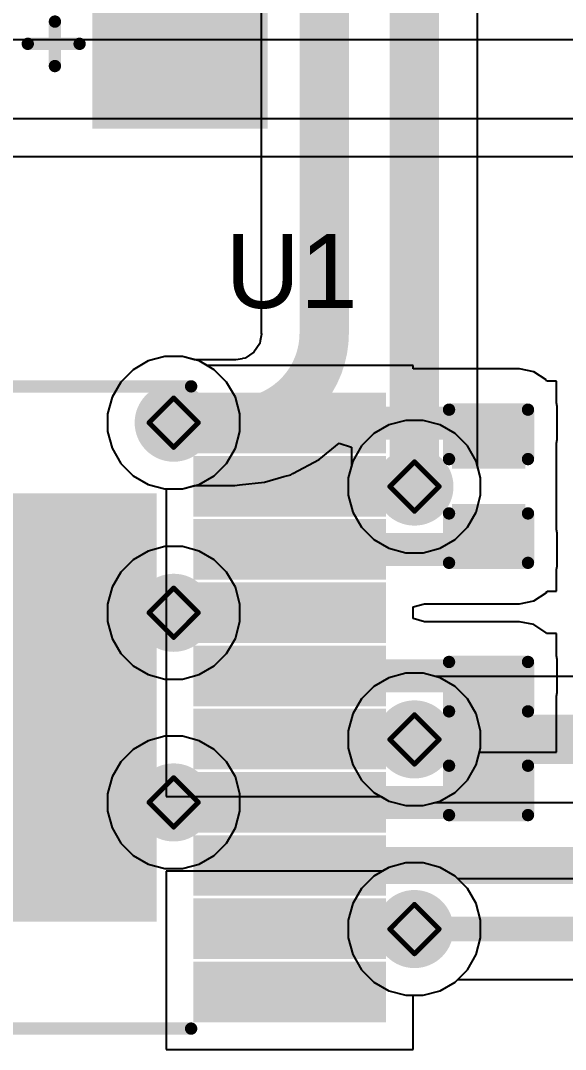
# Model space of a CAD drawing. Header units: inches. Extents: x -17.5 to 14.7, y -6.2 to 5.9.
# Drawn here: x 0.8254 to 1.0462, y 2.8311 to 3.2476 of the extents above; entities that cross this region are included whole.
import ezdxf

# ---------------------------------------------------------------- set-up
doc = ezdxf.new("R2010")
doc.units = ezdxf.units.IN
doc.header["$MEASUREMENT"] = 0
for name, color, linetype in [('Bottom Layer', 5, 'Continuous'), ('Bottom Solder', 6, 'Continuous'), ('Drill Drawing', 1, 'Continuous'), ('Ground Layer', 76, 'Continuous'), ('Power Layer', 16, 'Continuous'), ('Top Layer', 1, 'Continuous'), ('Top Overlay', 2, 'Continuous'), ('Top Paste', 8, 'Continuous'), ('Top Solder', 216, 'Continuous'), ('Via Holes', 16, 'Continuous')]:
    doc.layers.add(name, color=color, linetype=linetype)
doc.styles.add('Arial', font='', dxfattribs={"height": 0.2})
doc.styles.get('Arial').set_extended_font_data('Arial')

# ---------------------------------------------------------------- blocks, each defined once
blk = doc.blocks.new('20_HTSSOP_82')
at = {"layer": 'Top Layer'}
for points in [[(0.08189, 0.12343), (0.15197, 0.12343), (0.15197, 0.10689), (0.08189, 0.10689)], [(0.08189, 0.09783), (0.15197, 0.09783), (0.15197, 0.0813), (0.08189, 0.0813)], [(-0.05906, 0.08268), (0.05906, 0.08268), (0.05906, -0.08268), (-0.05906, -0.08268)], [(0.08189, 0.07224), (0.15197, 0.07224), (0.15197, 0.05571), (0.08189, 0.05571)], [(0.08189, 0.04665), (0.15197, 0.04665), (0.15197, 0.03012), (0.08189, 0.03012)], [(0.08189, 0.02106), (0.15197, 0.02106), (0.15197, 0.00453), (0.08189, 0.00453)], [(0.08189, -0.00453), (0.15197, -0.00453), (0.15197, -0.02106), (0.08189, -0.02106)], [(0.08189, -0.03012), (0.15197, -0.03012), (0.15197, -0.04665), (0.08189, -0.04665)], [(0.08189, -0.05571), (0.15197, -0.05571), (0.15197, -0.07224), (0.08189, -0.07224)], [(0.08189, -0.0813), (0.15197, -0.0813), (0.15197, -0.09783), (0.08189, -0.09783)], [(0.08189, -0.10689), (0.15197, -0.10689), (0.15197, -0.12343), (0.08189, -0.12343)]]:
    blk.add_hatch(color=1, dxfattribs=at).paths.add_polyline_path(points)
at = {"layer": 'Top Paste'}
for points in [[(0.08189, 0.12343), (0.15197, 0.12343), (0.15197, 0.10689), (0.08189, 0.10689)], [(0.08189, 0.09783), (0.15197, 0.09783), (0.15197, 0.0813), (0.08189, 0.0813)], [(-0.05906, 0.08268), (0.05906, 0.08268), (0.05906, -0.08268), (-0.05906, -0.08268)], [(0.08189, 0.07224), (0.15197, 0.07224), (0.15197, 0.05571), (0.08189, 0.05571)], [(0.08189, 0.04665), (0.15197, 0.04665), (0.15197, 0.03012), (0.08189, 0.03012)], [(0.08189, 0.02106), (0.15197, 0.02106), (0.15197, 0.00453), (0.08189, 0.00453)], [(0.08189, -0.00453), (0.15197, -0.00453), (0.15197, -0.02106), (0.08189, -0.02106)], [(0.08189, -0.03012), (0.15197, -0.03012), (0.15197, -0.04665), (0.08189, -0.04665)], [(0.08189, -0.05571), (0.15197, -0.05571), (0.15197, -0.07224), (0.08189, -0.07224)], [(0.08189, -0.0813), (0.15197, -0.0813), (0.15197, -0.09783), (0.08189, -0.09783)], [(0.08189, -0.10689), (0.15197, -0.10689), (0.15197, -0.12343), (0.08189, -0.12343)]]:
    blk.add_hatch(color=8, dxfattribs=at).paths.add_polyline_path(points)
at = {"layer": 'Top Solder'}
for points in [[(0.07789, 0.12743), (0.15597, 0.12743), (0.15597, 0.10289), (0.07789, 0.10289)], [(0.07789, 0.10183), (0.15597, 0.10183), (0.15597, 0.0773), (0.07789, 0.0773)], [(-0.06306, 0.08668), (0.06306, 0.08668), (0.06306, -0.08668), (-0.06306, -0.08668)], [(0.07789, 0.07624), (0.15597, 0.07624), (0.15597, 0.05171), (0.07789, 0.05171)], [(0.07789, 0.05065), (0.15597, 0.05065), (0.15597, 0.02612), (0.07789, 0.02612)], [(0.07789, 0.02506), (0.15597, 0.02506), (0.15597, 0.00053), (0.07789, 0.00053)], [(0.07789, -0.00053), (0.15597, -0.00053), (0.15597, -0.02506), (0.07789, -0.02506)], [(0.07789, -0.02612), (0.15597, -0.02612), (0.15597, -0.05065), (0.07789, -0.05065)], [(0.07789, -0.05171), (0.15597, -0.05171), (0.15597, -0.07624), (0.07789, -0.07624)], [(0.07789, -0.0773), (0.15597, -0.0773), (0.15597, -0.10183), (0.07789, -0.10183)], [(0.07789, -0.10289), (0.15597, -0.10289), (0.15597, -0.12743), (0.07789, -0.12743)]]:
    blk.add_hatch(color=216, dxfattribs=at).paths.add_polyline_path(points)
at = {"layer": 'Top Overlay'}
for points in [[(-0.082, 0.13, 0.005, 0.005, 0), (0.077, 0.13, 0.005, 0.005, 0)], [(-0.082, -0.13, 0.005, 0.005, 0), (0.077, -0.13, 0.005, 0.005, 0)]]:
    blk.add_lwpolyline(points, format="xyseb", dxfattribs=at)
for points in [[(0.07575, 0.13, 0.0025, 0.0025, 1), (0.07825, 0.13, 0.0025, 0.0025, 1)], [(0.07575, -0.13, 0.0025, 0.0025, 1), (0.07825, -0.13, 0.0025, 0.0025, 1)]]:
    blk.add_lwpolyline(points, format="xyseb", close=True, dxfattribs=at)
blk = doc.blocks.new('50SVPF10M_215')
at = {"layer": 'Top Layer'}
blk.add_hatch(color=1, dxfattribs=at).paths.add_polyline_path([(-0.17913, 0.0315), (-0.04134, 0.0315), (-0.04134, -0.0315), (-0.17913, -0.0315)])
at = {"layer": 'Top Paste'}
blk.add_hatch(color=8, dxfattribs=at).paths.add_polyline_path([(-0.17913, 0.0315), (-0.04134, 0.0315), (-0.04134, -0.0315), (-0.17913, -0.0315)])
at = {"layer": 'Top Solder'}
blk.add_hatch(color=216, dxfattribs=at).paths.add_polyline_path([(-0.18313, 0.0355), (-0.03734, 0.0355), (-0.03734, -0.0355), (-0.18313, -0.0355)])
at = {"layer": 'Top Overlay'}
for points in [[(-0.14876, 0.06169, 0.005, 0.005, 0), (-0.14876, 0.04069, 0.005, 0.005, 0)], [(-0.15776, 0.05069, 0.005, 0.005, 0), (-0.13976, 0.05069, 0.005, 0.005, 0)]]:
    blk.add_lwpolyline(points, format="xyseb", dxfattribs=at)
for points in [[(-0.15001, 0.06169, 0.0025, 0.0025, 1), (-0.14751, 0.06169, 0.0025, 0.0025, 1)], [(-0.15901, 0.05069, 0.0025, 0.0025, 1), (-0.15651, 0.05069, 0.0025, 0.0025, 1)], [(-0.14101, 0.05069, 0.0025, 0.0025, 1), (-0.13851, 0.05069, 0.0025, 0.0025, 1)], [(-0.15001, 0.04069, 0.0025, 0.0025, 1), (-0.14751, 0.04069, 0.0025, 0.0025, 1)]]:
    blk.add_lwpolyline(points, format="xyseb", close=True, dxfattribs=at)
blk = doc.blocks.new('C___0402_217')
at = {"layer": 'Top Layer'}
for points in [[(-0.0275, -0.0125), (-0.0275, 0.0125), (-0.0095, 0.0125), (-0.0095, -0.0125)], [(0.0095, -0.0125), (0.0095, 0.0125), (0.0275, 0.0125), (0.0275, -0.0125)]]:
    blk.add_hatch(color=1, dxfattribs=at).paths.add_polyline_path(points)
at = {"layer": 'Top Paste'}
for points in [[(-0.0275, -0.0125), (-0.0275, 0.0125), (-0.0095, 0.0125), (-0.0095, -0.0125)], [(0.0095, -0.0125), (0.0095, 0.0125), (0.0275, 0.0125), (0.0275, -0.0125)]]:
    blk.add_hatch(color=8, dxfattribs=at).paths.add_polyline_path(points)
at = {"layer": 'Top Solder'}
for points in [[(-0.02986, -0.01486), (-0.02986, 0.01486), (-0.00714, 0.01486), (-0.00714, -0.01486)], [(0.00714, -0.01486), (0.00714, 0.01486), (0.02986, 0.01486), (0.02986, -0.01486)]]:
    blk.add_hatch(color=216, dxfattribs=at).paths.add_polyline_path(points)
at = {"layer": 'Top Overlay'}
for points in [[(-0.031, -0.016, 0.005, 0.005, 0), (-0.031, 0.016, 0.005, 0.005, 0)], [(-0.011, 0.016, 0.005, 0.005, 0), (-0.031, 0.016, 0.005, 0.005, 0)], [(0.031, 0.016, 0.005, 0.005, 0), (0.011, 0.016, 0.005, 0.005, 0)], [(0.031, -0.016, 0.005, 0.005, 0), (0.031, 0.016, 0.005, 0.005, 0)], [(-0.011, -0.016, 0.005, 0.005, 0), (-0.031, -0.016, 0.005, 0.005, 0)], [(0.031, -0.016, 0.005, 0.005, 0), (0.011, -0.016, 0.005, 0.005, 0)]]:
    blk.add_lwpolyline(points, format="xyseb", dxfattribs=at)
for points in [[(-0.03225, 0.016, 0.0025, 0.0025, 1), (-0.02975, 0.016, 0.0025, 0.0025, 1)], [(-0.03225, 0.016, 0.0025, 0.0025, 1), (-0.02975, 0.016, 0.0025, 0.0025, 1)], [(-0.01225, 0.016, 0.0025, 0.0025, 1), (-0.00975, 0.016, 0.0025, 0.0025, 1)], [(0.00975, 0.016, 0.0025, 0.0025, 1), (0.01225, 0.016, 0.0025, 0.0025, 1)], [(0.02975, 0.016, 0.0025, 0.0025, 1), (0.03225, 0.016, 0.0025, 0.0025, 1)], [(0.02975, 0.016, 0.0025, 0.0025, 1), (0.03225, 0.016, 0.0025, 0.0025, 1)], [(-0.03225, -0.016, 0.0025, 0.0025, 1), (-0.02975, -0.016, 0.0025, 0.0025, 1)], [(-0.03225, -0.016, 0.0025, 0.0025, 1), (-0.02975, -0.016, 0.0025, 0.0025, 1)], [(-0.01225, -0.016, 0.0025, 0.0025, 1), (-0.00975, -0.016, 0.0025, 0.0025, 1)], [(0.00975, -0.016, 0.0025, 0.0025, 1), (0.01225, -0.016, 0.0025, 0.0025, 1)], [(0.02975, -0.016, 0.0025, 0.0025, 1), (0.03225, -0.016, 0.0025, 0.0025, 1)], [(0.02975, -0.016, 0.0025, 0.0025, 1), (0.03225, -0.016, 0.0025, 0.0025, 1)]]:
    blk.add_lwpolyline(points, format="xyseb", close=True, dxfattribs=at)
blk = doc.blocks.new('C___0402_218')
at = {"layer": 'Top Layer'}
for points in [[(-0.0275, -0.0125), (-0.0275, 0.0125), (-0.0095, 0.0125), (-0.0095, -0.0125)], [(0.0095, -0.0125), (0.0095, 0.0125), (0.0275, 0.0125), (0.0275, -0.0125)]]:
    blk.add_hatch(color=1, dxfattribs=at).paths.add_polyline_path(points)
at = {"layer": 'Top Paste'}
for points in [[(-0.0275, -0.0125), (-0.0275, 0.0125), (-0.0095, 0.0125), (-0.0095, -0.0125)], [(0.0095, -0.0125), (0.0095, 0.0125), (0.0275, 0.0125), (0.0275, -0.0125)]]:
    blk.add_hatch(color=8, dxfattribs=at).paths.add_polyline_path(points)
at = {"layer": 'Top Solder'}
for points in [[(-0.02986, -0.01486), (-0.02986, 0.01486), (-0.00714, 0.01486), (-0.00714, -0.01486)], [(0.00714, -0.01486), (0.00714, 0.01486), (0.02986, 0.01486), (0.02986, -0.01486)]]:
    blk.add_hatch(color=216, dxfattribs=at).paths.add_polyline_path(points)
at = {"layer": 'Top Overlay'}
for points in [[(-0.031, 0.016, 0.005, 0.005, 0), (-0.011, 0.016, 0.005, 0.005, 0)], [(-0.031, 0.016, 0.005, 0.005, 0), (-0.031, -0.016, 0.005, 0.005, 0)], [(0.011, 0.016, 0.005, 0.005, 0), (0.031, 0.016, 0.005, 0.005, 0)], [(0.031, 0.016, 0.005, 0.005, 0), (0.031, -0.016, 0.005, 0.005, 0)], [(-0.031, -0.016, 0.005, 0.005, 0), (-0.011, -0.016, 0.005, 0.005, 0)], [(0.011, -0.016, 0.005, 0.005, 0), (0.031, -0.016, 0.005, 0.005, 0)]]:
    blk.add_lwpolyline(points, format="xyseb", dxfattribs=at)
for points in [[(-0.03225, 0.016, 0.0025, 0.0025, 1), (-0.02975, 0.016, 0.0025, 0.0025, 1)], [(-0.03225, 0.016, 0.0025, 0.0025, 1), (-0.02975, 0.016, 0.0025, 0.0025, 1)], [(-0.01225, 0.016, 0.0025, 0.0025, 1), (-0.00975, 0.016, 0.0025, 0.0025, 1)], [(0.00975, 0.016, 0.0025, 0.0025, 1), (0.01225, 0.016, 0.0025, 0.0025, 1)], [(0.02975, 0.016, 0.0025, 0.0025, 1), (0.03225, 0.016, 0.0025, 0.0025, 1)], [(0.02975, 0.016, 0.0025, 0.0025, 1), (0.03225, 0.016, 0.0025, 0.0025, 1)], [(-0.03225, -0.016, 0.0025, 0.0025, 1), (-0.02975, -0.016, 0.0025, 0.0025, 1)], [(-0.03225, -0.016, 0.0025, 0.0025, 1), (-0.02975, -0.016, 0.0025, 0.0025, 1)], [(-0.01225, -0.016, 0.0025, 0.0025, 1), (-0.00975, -0.016, 0.0025, 0.0025, 1)], [(0.00975, -0.016, 0.0025, 0.0025, 1), (0.01225, -0.016, 0.0025, 0.0025, 1)], [(0.02975, -0.016, 0.0025, 0.0025, 1), (0.03225, -0.016, 0.0025, 0.0025, 1)], [(0.02975, -0.016, 0.0025, 0.0025, 1), (0.03225, -0.016, 0.0025, 0.0025, 1)]]:
    blk.add_lwpolyline(points, format="xyseb", close=True, dxfattribs=at)

msp = doc.modelspace()

# ---------------------------------------------------------------- hatches: boundary and pattern name
at = {"layer": 'Bottom Layer'}
h = msp.add_hatch(color=5, dxfattribs=at)
edge = h.paths.add_edge_path()
edge.add_arc((0.88743, 3.08486), 0.01181, 0, 360)
h = msp.add_hatch(color=5, dxfattribs=at)
edge = h.paths.add_edge_path()
edge.add_arc((0.985, 3.059), 0.01181, 0, 360)
h = msp.add_hatch(color=5, dxfattribs=at)
edge = h.paths.add_edge_path()
edge.add_arc((0.88743, 3.0079), 0.01181, 0, 360)
h = msp.add_hatch(color=5, dxfattribs=at)
edge = h.paths.add_edge_path()
edge.add_arc((0.985, 2.95664), 0.01181, 0, 360)
h = msp.add_hatch(color=5, dxfattribs=at)
edge = h.paths.add_edge_path()
edge.add_arc((0.88743, 2.93113), 0.01181, 0, 360)
h = msp.add_hatch(color=5, dxfattribs=at)
edge = h.paths.add_edge_path()
edge.add_arc((0.985, 2.87987), 0.01181, 0, 360)
at = {"layer": 'Bottom Solder'}
h = msp.add_hatch(color=6, dxfattribs=at)
edge = h.paths.add_edge_path()
edge.add_arc((0.88743, 3.08486), 0.01581, 0, 360)
h = msp.add_hatch(color=6, dxfattribs=at)
edge = h.paths.add_edge_path()
edge.add_arc((0.985, 3.059), 0.01581, 0, 360)
h = msp.add_hatch(color=6, dxfattribs=at)
edge = h.paths.add_edge_path()
edge.add_arc((0.88743, 3.0079), 0.01581, 0, 360)
h = msp.add_hatch(color=6, dxfattribs=at)
edge = h.paths.add_edge_path()
edge.add_arc((0.985, 2.95664), 0.01581, 0, 360)
h = msp.add_hatch(color=6, dxfattribs=at)
edge = h.paths.add_edge_path()
edge.add_arc((0.88743, 2.93113), 0.01581, 0, 360)
h = msp.add_hatch(color=6, dxfattribs=at)
edge = h.paths.add_edge_path()
edge.add_arc((0.985, 2.87987), 0.01581, 0, 360)
at = {"layer": 'Ground Layer'}
h = msp.add_hatch(color=76, dxfattribs=at)
edge = h.paths.add_edge_path()
edge.add_arc((0.88743, 3.08486), 0.01181, 0, 360)
h = msp.add_hatch(color=76, dxfattribs=at)
edge = h.paths.add_edge_path()
edge.add_arc((0.985, 3.059), 0.01181, 0, 360)
h = msp.add_hatch(color=76, dxfattribs=at)
edge = h.paths.add_edge_path()
edge.add_arc((0.88743, 3.0079), 0.01181, 0, 360)
h = msp.add_hatch(color=76, dxfattribs=at)
edge = h.paths.add_edge_path()
edge.add_arc((0.985, 2.95664), 0.01181, 0, 360)
h = msp.add_hatch(color=76, dxfattribs=at)
edge = h.paths.add_edge_path()
edge.add_arc((0.88743, 2.93113), 0.01181, 0, 360)
h = msp.add_hatch(color=76, dxfattribs=at)
edge = h.paths.add_edge_path()
edge.add_arc((0.985, 2.87987), 0.01181, 0, 360)
at = {"layer": 'Power Layer'}
h = msp.add_hatch(color=16, dxfattribs=at)
edge = h.paths.add_edge_path()
edge.add_arc((0.88743, 3.08486), 0.01181, 0, 360)
h = msp.add_hatch(color=16, dxfattribs=at)
edge = h.paths.add_edge_path()
edge.add_arc((0.985, 3.059), 0.01181, 0, 360)
h = msp.add_hatch(color=16, dxfattribs=at)
edge = h.paths.add_edge_path()
edge.add_arc((0.88743, 3.0079), 0.01181, 0, 360)
h = msp.add_hatch(color=16, dxfattribs=at)
edge = h.paths.add_edge_path()
edge.add_arc((0.985, 2.95664), 0.01181, 0, 360)
h = msp.add_hatch(color=16, dxfattribs=at)
edge = h.paths.add_edge_path()
edge.add_arc((0.88743, 2.93113), 0.01181, 0, 360)
h = msp.add_hatch(color=16, dxfattribs=at)
edge = h.paths.add_edge_path()
edge.add_arc((0.985, 2.87987), 0.01181, 0, 360)
at = {"layer": 'Top Layer'}
h = msp.add_hatch(color=1, dxfattribs=at)
edge = h.paths.add_edge_path()
edge.add_arc((0.88743, 3.08486), 0.01181, 0, 360)
for points in [[(0.88743, 3.07808), (0.93443, 3.07808), (0.93443, 3.09142), (0.88743, 3.09142)], [(1.0275, 3.09136), (0.93443, 3.09136), (0.93443, 3.07802), (1.0275, 3.07802)], [(0.985, 3.06577), (0.93443, 3.06577), (0.93443, 3.05243), (0.985, 3.05243)], [(1.0275, 3.04018), (0.93443, 3.04018), (0.93443, 3.02684), (1.0275, 3.02684)], [(0.8585, 2.99968), (0.96947, 2.99968), (0.96947, 3.01622), (0.8585, 3.01622)], [(1.0275, 2.989), (0.93443, 2.989), (0.93443, 2.97566), (1.0275, 2.97566)], [(0.985, 2.96341), (0.93443, 2.96341), (0.93443, 2.95007), (0.985, 2.95007)], [(1.0025, 2.92448), (1.0275, 2.92448), (1.0275, 2.9417), (1.0025, 2.9417)], [(0.8585, 2.92291), (0.93443, 2.92291), (0.93443, 2.93945), (0.8585, 2.93945)], [(0.88743, 2.92436), (0.938, 2.92436), (0.938, 2.9377), (0.88743, 2.9377)], [(1.0275, 2.93782), (0.93443, 2.93782), (0.93443, 2.92448), (1.0275, 2.92448)], [(0.985, 2.88664), (0.94143, 2.88664), (0.94143, 2.8733), (0.985, 2.8733)]]:
    msp.add_hatch(color=1, dxfattribs=at).paths.add_polyline_path(points)
h = msp.add_hatch(color=1, dxfattribs=at)
edge = h.paths.add_edge_path()
edge.add_arc((0.985, 3.059), 0.01181, 0, 360)
h = msp.add_hatch(color=1, dxfattribs=at)
edge = h.paths.add_edge_path()
edge.add_arc((0.88743, 3.0079), 0.01181, 0, 360)
h = msp.add_hatch(color=1, dxfattribs=at)
edge = h.paths.add_edge_path()
edge.add_arc((0.985, 2.95664), 0.01181, 0, 360)
h = msp.add_hatch(color=1, dxfattribs=at)
edge = h.paths.add_edge_path()
edge.add_arc((0.88743, 2.93113), 0.01181, 0, 360)
h = msp.add_hatch(color=1, dxfattribs=at)
edge = h.paths.add_edge_path()
edge.add_arc((0.985, 2.87987), 0.01181, 0, 360)
at = {"layer": 'Top Solder'}
h = msp.add_hatch(color=216, dxfattribs=at)
edge = h.paths.add_edge_path()
edge.add_arc((0.88743, 3.08486), 0.01581, 0, 360)
h = msp.add_hatch(color=216, dxfattribs=at)
edge = h.paths.add_edge_path()
edge.add_arc((0.985, 3.059), 0.01581, 0, 360)
h = msp.add_hatch(color=216, dxfattribs=at)
edge = h.paths.add_edge_path()
edge.add_arc((0.88743, 3.0079), 0.01581, 0, 360)
h = msp.add_hatch(color=216, dxfattribs=at)
edge = h.paths.add_edge_path()
edge.add_arc((0.985, 2.95664), 0.01581, 0, 360)
h = msp.add_hatch(color=216, dxfattribs=at)
edge = h.paths.add_edge_path()
edge.add_arc((0.88743, 2.93113), 0.01581, 0, 360)
h = msp.add_hatch(color=216, dxfattribs=at)
edge = h.paths.add_edge_path()
edge.add_arc((0.985, 2.87987), 0.01581, 0, 360)
at = {"layer": 'Via Holes'}
h = msp.add_hatch(color=7, dxfattribs=at)
edge = h.paths.add_edge_path()
edge.add_arc((0.88743, 3.08486), 0.00591, 0, 360)
h = msp.add_hatch(color=7, dxfattribs=at)
edge = h.paths.add_edge_path()
edge.add_arc((0.985, 3.059), 0.00591, 0, 360)
h = msp.add_hatch(color=7, dxfattribs=at)
edge = h.paths.add_edge_path()
edge.add_arc((0.88743, 3.0079), 0.00591, 0, 360)
h = msp.add_hatch(color=7, dxfattribs=at)
edge = h.paths.add_edge_path()
edge.add_arc((0.985, 2.95664), 0.00591, 0, 360)
h = msp.add_hatch(color=7, dxfattribs=at)
edge = h.paths.add_edge_path()
edge.add_arc((0.88743, 2.93113), 0.00591, 0, 360)
h = msp.add_hatch(color=7, dxfattribs=at)
edge = h.paths.add_edge_path()
edge.add_arc((0.985, 2.87987), 0.00591, 0, 360)

# ---------------------------------------------------------------- linework, layer by layer
at = {"layer": 'Bottom Layer'}
for p, q in [((0.92294, 3.42294), (0.92294, 3.12113)), ((1.01049, 3.06746), (1.01049, 3.41031)), ((0.92304, 3.12063), (0.92251, 3.11797)), ((0.92294, 3.12113), (0.92304, 3.12063)), ((0.92229, 3.1169), (0.91992, 3.11336)), ((0.92249, 3.11794), (0.92229, 3.1169)), ((0.92251, 3.11797), (0.92249, 3.11794)), ((0.8839, 3.11167), (0.87708, 3.10984)), ((0.89096, 3.11167), (0.8839, 3.11167)), ((0.89589, 3.11035), (0.89096, 3.11167)), ((0.91992, 3.11336), (0.91639, 3.111)), ((0.87708, 3.10984), (0.87097, 3.10631)), ((0.91216, 3.11035), (0.89589, 3.11035)), ((0.91266, 3.11025), (0.91216, 3.11035)), ((0.91532, 3.11077), (0.91266, 3.11025)), ((0.91535, 3.1108), (0.91532, 3.11077)), ((0.91639, 3.111), (0.91535, 3.1108)), ((0.87097, 3.10631), (0.86598, 3.10132)), ((0.86598, 3.10132), (0.86245, 3.0952)), ((0.86245, 3.0952), (0.86062, 3.08839)), ((0.86062, 3.08839), (0.86062, 3.08133)), ((0.86062, 3.08133), (0.86245, 3.07451)), ((0.86245, 3.07451), (0.86598, 3.06839)), ((0.94636, 3.06994), (0.95451, 3.07662)), ((0.95451, 3.07662), (0.95951, 3.07493)), ((0.95951, 3.07493), (0.95951, 3.06746)), ((0.93572, 3.06425), (0.94636, 3.06994)), ((0.86598, 3.06839), (0.87097, 3.0634)), ((0.95951, 3.06746), (0.95819, 3.06253)), ((1.01181, 3.06253), (1.01049, 3.06746)), ((0.87097, 3.0634), (0.87708, 3.05987)), ((0.92417, 3.06074), (0.93209, 3.06314)), ((0.93209, 3.06314), (0.93486, 3.0637)), ((0.93486, 3.0637), (0.93565, 3.06423)), ((0.93565, 3.06423), (0.93572, 3.06425)), ((0.95819, 3.06253), (0.95819, 3.05547)), ((1.01181, 3.05547), (1.01181, 3.06253)), ((0.87708, 3.05987), (0.8839, 3.05805)), ((0.8839, 3.05805), (0.89096, 3.05805)), ((0.89096, 3.05805), (0.89589, 3.05937)), ((0.89589, 3.05937), (0.91216, 3.05937)), ((0.91216, 3.05937), (0.91408, 3.05975)), ((0.91408, 3.05975), (0.92417, 3.06074)), ((0.95819, 3.05547), (0.96002, 3.04865)), ((1.00998, 3.04865), (1.01181, 3.05547)), ((0.96002, 3.04865), (0.96355, 3.04254)), ((1.00645, 3.04254), (1.00998, 3.04865)), ((0.96355, 3.04254), (0.96854, 3.03755)), ((1.00146, 3.03755), (1.00645, 3.04254)), ((0.96854, 3.03755), (0.97465, 3.03402)), ((0.99535, 3.03402), (1.00146, 3.03755)), ((0.97465, 3.03402), (0.98147, 3.03219)), ((0.98147, 3.03219), (0.98853, 3.03219)), ((0.98853, 3.03219), (0.99535, 3.03402)), ((0.98147, 2.98345), (0.97465, 2.98162)), ((0.98853, 2.98345), (0.98147, 2.98345)), ((0.99346, 2.98213), (0.98853, 2.98345)), ((0.96854, 2.97809), (0.96355, 2.9731)), ((0.97465, 2.98162), (0.96854, 2.97809)), ((1.60143, 2.98213), (0.99346, 2.98213)), ((0.96355, 2.9731), (0.96002, 2.96699)), ((0.96002, 2.96699), (0.95819, 2.96017)), ((0.95819, 2.96017), (0.95819, 2.95311)), ((0.95819, 2.95311), (0.96002, 2.94629)), ((0.96002, 2.94629), (0.96355, 2.94018)), ((0.96355, 2.94018), (0.96854, 2.93518)), ((0.96854, 2.93518), (0.97465, 2.93165)), ((0.97465, 2.93165), (0.98147, 2.92983)), ((0.98147, 2.92983), (0.98853, 2.92983)), ((0.98853, 2.92983), (0.99346, 2.93115)), ((0.99346, 2.93115), (1.60083, 2.93115)), ((0.97465, 2.90485), (0.96854, 2.90132)), ((0.98147, 2.90668), (0.97465, 2.90485)), ((0.98853, 2.90668), (0.98147, 2.90668)), ((0.99535, 2.90485), (0.98853, 2.90668)), ((1.00146, 2.90132), (0.99535, 2.90485)), ((0.96854, 2.90132), (0.96355, 2.89633)), ((1.00645, 2.89633), (1.00146, 2.90132)), ((0.96355, 2.89633), (0.96002, 2.89021)), ((1.00998, 2.89021), (1.00645, 2.89633)), ((0.96002, 2.89021), (0.95819, 2.8834)), ((1.01181, 2.8834), (1.00998, 2.89021)), ((0.95819, 2.8834), (0.95819, 2.87634)), ((1.01181, 2.87634), (1.01181, 2.8834)), ((0.95819, 2.87634), (0.96002, 2.86952)), ((1.00998, 2.86952), (1.01181, 2.87634)), ((0.96002, 2.86952), (0.96355, 2.8634)), ((1.00645, 2.8634), (1.00998, 2.86952)), ((0.96355, 2.8634), (0.96854, 2.85841)), ((1.00146, 2.85841), (1.00645, 2.8634)), ((0.96854, 2.85841), (0.97465, 2.85488)), ((0.99535, 2.85488), (1.00146, 2.85841)), ((0.97465, 2.85488), (0.98147, 2.85306)), ((0.98853, 2.85306), (0.99535, 2.85488)), ((0.98147, 2.85306), (0.98853, 2.85306))]:
    msp.add_line(p, q, dxfattribs=at)
for points in [[(0.94843, 3.12113, 0.02, 0.02, 0), (0.94843, 3.42294, 0.02, 0.02, 0)], [(0.985, 3.059, 0.02, 0.02, 0), (0.985, 3.41031, 0.02, 0.02, 0)], [(0.94843, 3.12113, 0.02, 0.02, -0.0915), (0.94604, 3.10818, 0.02, 0.02, 0)], [(0.94604, 3.10818, 0.02, 0.02, -0.21336), (0.9251, 3.08725, 0.02, 0.02, 0)], [(0.88743, 3.08486, 0.02, 0.02, 0), (0.91216, 3.08486, 0.02, 0.02, 0)], [(0.9251, 3.08725, 0.02, 0.02, -0.0915), (0.91216, 3.08486, 0.02, 0.02, 0)], [(0.985, 2.95664, 0.02, 0.02, 0), (1.60143, 2.95664, 0.02, 0.02, 0)]]:
    msp.add_lwpolyline(points, format="xyseb", dxfattribs=at)
for points in [[(0.94343, 3.12113, 0.01, 0.01, 1), (0.95343, 3.12113, 0.01, 0.01, 1)], [(0.94343, 3.12113, 0.01, 0.01, 1), (0.95343, 3.12113, 0.01, 0.01, 1)], [(0.94104, 3.10818, 0.01, 0.01, 1), (0.95104, 3.10818, 0.01, 0.01, 1)], [(0.94104, 3.10818, 0.01, 0.01, 1), (0.95104, 3.10818, 0.01, 0.01, 1)], [(0.88243, 3.08486, 0.01, 0.01, 1), (0.89243, 3.08486, 0.01, 0.01, 1)], [(0.90716, 3.08486, 0.01, 0.01, 1), (0.91716, 3.08486, 0.01, 0.01, 1)], [(0.90716, 3.08486, 0.01, 0.01, 1), (0.91716, 3.08486, 0.01, 0.01, 1)], [(0.9201, 3.08725, 0.01, 0.01, 1), (0.9301, 3.08725, 0.01, 0.01, 1)], [(0.9201, 3.08725, 0.01, 0.01, 1), (0.9301, 3.08725, 0.01, 0.01, 1)], [(0.98, 3.059, 0.01, 0.01, 1), (0.99, 3.059, 0.01, 0.01, 1)], [(0.98, 2.95664, 0.01, 0.01, 1), (0.99, 2.95664, 0.01, 0.01, 1)]]:
    msp.add_lwpolyline(points, format="xyseb", close=True, dxfattribs=at)
at = {"layer": 'Drill Drawing'}
for points in [[(0.87743, 3.08486, 0.002, 0.002, 0), (0.88743, 3.09486, 0.002, 0.002, 0)], [(0.88743, 3.09486, 0.002, 0.002, 0), (0.89743, 3.08486, 0.002, 0.002, 0)], [(0.87743, 3.08486, 0.002, 0.002, 0), (0.88743, 3.07486, 0.002, 0.002, 0)], [(0.88743, 3.07486, 0.002, 0.002, 0), (0.89743, 3.08486, 0.002, 0.002, 0)], [(0.975, 3.059, 0.002, 0.002, 0), (0.985, 3.069, 0.002, 0.002, 0)], [(0.985, 3.069, 0.002, 0.002, 0), (0.995, 3.059, 0.002, 0.002, 0)], [(0.975, 3.059, 0.002, 0.002, 0), (0.985, 3.049, 0.002, 0.002, 0)], [(0.985, 3.049, 0.002, 0.002, 0), (0.995, 3.059, 0.002, 0.002, 0)], [(0.87743, 3.0079, 0.002, 0.002, 0), (0.88743, 3.0179, 0.002, 0.002, 0)], [(0.88743, 3.0179, 0.002, 0.002, 0), (0.89743, 3.0079, 0.002, 0.002, 0)], [(0.87743, 3.0079, 0.002, 0.002, 0), (0.88743, 2.9979, 0.002, 0.002, 0)], [(0.88743, 2.9979, 0.002, 0.002, 0), (0.89743, 3.0079, 0.002, 0.002, 0)], [(0.975, 2.95664, 0.002, 0.002, 0), (0.985, 2.96664, 0.002, 0.002, 0)], [(0.985, 2.96664, 0.002, 0.002, 0), (0.995, 2.95664, 0.002, 0.002, 0)], [(0.975, 2.95664, 0.002, 0.002, 0), (0.985, 2.94664, 0.002, 0.002, 0)], [(0.985, 2.94664, 0.002, 0.002, 0), (0.995, 2.95664, 0.002, 0.002, 0)], [(0.87743, 2.93113, 0.002, 0.002, 0), (0.88743, 2.94113, 0.002, 0.002, 0)], [(0.88743, 2.94113, 0.002, 0.002, 0), (0.89743, 2.93113, 0.002, 0.002, 0)], [(0.87743, 2.93113, 0.002, 0.002, 0), (0.88743, 2.92113, 0.002, 0.002, 0)], [(0.88743, 2.92113, 0.002, 0.002, 0), (0.89743, 2.93113, 0.002, 0.002, 0)], [(0.975, 2.87987, 0.002, 0.002, 0), (0.985, 2.88987, 0.002, 0.002, 0)], [(0.985, 2.88987, 0.002, 0.002, 0), (0.995, 2.87987, 0.002, 0.002, 0)], [(0.975, 2.87987, 0.002, 0.002, 0), (0.985, 2.86987, 0.002, 0.002, 0)], [(0.985, 2.86987, 0.002, 0.002, 0), (0.995, 2.87987, 0.002, 0.002, 0)]]:
    msp.add_lwpolyline(points, format="xyseb", dxfattribs=at)
for points in [[(0.88693, 3.09486, 0.001, 0.001, 1), (0.88793, 3.09486, 0.001, 0.001, 1)], [(0.88693, 3.09486, 0.001, 0.001, 1), (0.88793, 3.09486, 0.001, 0.001, 1)], [(0.87693, 3.08486, 0.001, 0.001, 1), (0.87793, 3.08486, 0.001, 0.001, 1)], [(0.87693, 3.08486, 0.001, 0.001, 1), (0.87793, 3.08486, 0.001, 0.001, 1)], [(0.89693, 3.08486, 0.001, 0.001, 1), (0.89793, 3.08486, 0.001, 0.001, 1)], [(0.89693, 3.08486, 0.001, 0.001, 1), (0.89793, 3.08486, 0.001, 0.001, 1)], [(0.88693, 3.07486, 0.001, 0.001, 1), (0.88793, 3.07486, 0.001, 0.001, 1)], [(0.88693, 3.07486, 0.001, 0.001, 1), (0.88793, 3.07486, 0.001, 0.001, 1)], [(0.9845, 3.069, 0.001, 0.001, 1), (0.9855, 3.069, 0.001, 0.001, 1)], [(0.9845, 3.069, 0.001, 0.001, 1), (0.9855, 3.069, 0.001, 0.001, 1)], [(0.9745, 3.059, 0.001, 0.001, 1), (0.9755, 3.059, 0.001, 0.001, 1)], [(0.9745, 3.059, 0.001, 0.001, 1), (0.9755, 3.059, 0.001, 0.001, 1)], [(0.9945, 3.059, 0.001, 0.001, 1), (0.9955, 3.059, 0.001, 0.001, 1)], [(0.9945, 3.059, 0.001, 0.001, 1), (0.9955, 3.059, 0.001, 0.001, 1)], [(0.9845, 3.049, 0.001, 0.001, 1), (0.9855, 3.049, 0.001, 0.001, 1)], [(0.9845, 3.049, 0.001, 0.001, 1), (0.9855, 3.049, 0.001, 0.001, 1)], [(0.88693, 3.0179, 0.001, 0.001, 1), (0.88793, 3.0179, 0.001, 0.001, 1)], [(0.88693, 3.0179, 0.001, 0.001, 1), (0.88793, 3.0179, 0.001, 0.001, 1)], [(0.87693, 3.0079, 0.001, 0.001, 1), (0.87793, 3.0079, 0.001, 0.001, 1)], [(0.87693, 3.0079, 0.001, 0.001, 1), (0.87793, 3.0079, 0.001, 0.001, 1)], [(0.89693, 3.0079, 0.001, 0.001, 1), (0.89793, 3.0079, 0.001, 0.001, 1)], [(0.89693, 3.0079, 0.001, 0.001, 1), (0.89793, 3.0079, 0.001, 0.001, 1)], [(0.88693, 2.9979, 0.001, 0.001, 1), (0.88793, 2.9979, 0.001, 0.001, 1)], [(0.88693, 2.9979, 0.001, 0.001, 1), (0.88793, 2.9979, 0.001, 0.001, 1)], [(0.9845, 2.96664, 0.001, 0.001, 1), (0.9855, 2.96664, 0.001, 0.001, 1)], [(0.9845, 2.96664, 0.001, 0.001, 1), (0.9855, 2.96664, 0.001, 0.001, 1)], [(0.9745, 2.95664, 0.001, 0.001, 1), (0.9755, 2.95664, 0.001, 0.001, 1)], [(0.9745, 2.95664, 0.001, 0.001, 1), (0.9755, 2.95664, 0.001, 0.001, 1)], [(0.9945, 2.95664, 0.001, 0.001, 1), (0.9955, 2.95664, 0.001, 0.001, 1)], [(0.9945, 2.95664, 0.001, 0.001, 1), (0.9955, 2.95664, 0.001, 0.001, 1)], [(0.9845, 2.94664, 0.001, 0.001, 1), (0.9855, 2.94664, 0.001, 0.001, 1)], [(0.9845, 2.94664, 0.001, 0.001, 1), (0.9855, 2.94664, 0.001, 0.001, 1)], [(0.88693, 2.94113, 0.001, 0.001, 1), (0.88793, 2.94113, 0.001, 0.001, 1)], [(0.88693, 2.94113, 0.001, 0.001, 1), (0.88793, 2.94113, 0.001, 0.001, 1)], [(0.87693, 2.93113, 0.001, 0.001, 1), (0.87793, 2.93113, 0.001, 0.001, 1)], [(0.87693, 2.93113, 0.001, 0.001, 1), (0.87793, 2.93113, 0.001, 0.001, 1)], [(0.89693, 2.93113, 0.001, 0.001, 1), (0.89793, 2.93113, 0.001, 0.001, 1)], [(0.89693, 2.93113, 0.001, 0.001, 1), (0.89793, 2.93113, 0.001, 0.001, 1)], [(0.88693, 2.92113, 0.001, 0.001, 1), (0.88793, 2.92113, 0.001, 0.001, 1)], [(0.88693, 2.92113, 0.001, 0.001, 1), (0.88793, 2.92113, 0.001, 0.001, 1)], [(0.9845, 2.88987, 0.001, 0.001, 1), (0.9855, 2.88987, 0.001, 0.001, 1)], [(0.9845, 2.88987, 0.001, 0.001, 1), (0.9855, 2.88987, 0.001, 0.001, 1)], [(0.9745, 2.87987, 0.001, 0.001, 1), (0.9755, 2.87987, 0.001, 0.001, 1)], [(0.9745, 2.87987, 0.001, 0.001, 1), (0.9755, 2.87987, 0.001, 0.001, 1)], [(0.9945, 2.87987, 0.001, 0.001, 1), (0.9955, 2.87987, 0.001, 0.001, 1)], [(0.9945, 2.87987, 0.001, 0.001, 1), (0.9955, 2.87987, 0.001, 0.001, 1)], [(0.9845, 2.86987, 0.001, 0.001, 1), (0.9855, 2.86987, 0.001, 0.001, 1)], [(0.9845, 2.86987, 0.001, 0.001, 1), (0.9855, 2.86987, 0.001, 0.001, 1)]]:
    msp.add_lwpolyline(points, format="xyseb", close=True, dxfattribs=at)
at = {"layer": 'Ground Layer'}
for p, q in [((0.8839, 3.11167), (0.87708, 3.10984)), ((0.89096, 3.11167), (0.8839, 3.11167)), ((0.89778, 3.10984), (0.89096, 3.11167)), ((0.87708, 3.10984), (0.87097, 3.10631)), ((0.90389, 3.10631), (0.89778, 3.10984)), ((0.87097, 3.10631), (0.86598, 3.10132)), ((0.90889, 3.10132), (0.90389, 3.10631)), ((0.86598, 3.10132), (0.86245, 3.0952)), ((0.91242, 3.0952), (0.90889, 3.10132)), ((0.86245, 3.0952), (0.86062, 3.08839)), ((0.91424, 3.08839), (0.91242, 3.0952)), ((0.86062, 3.08839), (0.86062, 3.08133)), ((0.91424, 3.08133), (0.91424, 3.08839)), ((0.97465, 3.08398), (0.96854, 3.08045)), ((0.98147, 3.08581), (0.97465, 3.08398)), ((0.98853, 3.08581), (0.98147, 3.08581)), ((0.99535, 3.08398), (0.98853, 3.08581)), ((1.00146, 3.08045), (0.99535, 3.08398)), ((0.86062, 3.08133), (0.86245, 3.07451)), ((0.91242, 3.07451), (0.91424, 3.08133)), ((0.96854, 3.08045), (0.96355, 3.07546)), ((1.00645, 3.07546), (1.00146, 3.08045)), ((0.86245, 3.07451), (0.86598, 3.06839)), ((0.90889, 3.06839), (0.91242, 3.07451)), ((0.96355, 3.07546), (0.96002, 3.06935)), ((1.00998, 3.06935), (1.00645, 3.07546)), ((0.86598, 3.06839), (0.87097, 3.0634)), ((0.90389, 3.0634), (0.90889, 3.06839)), ((0.96002, 3.06935), (0.95819, 3.06253)), ((1.01181, 3.06253), (1.00998, 3.06935)), ((0.87097, 3.0634), (0.87708, 3.05987)), ((0.89778, 3.05987), (0.90389, 3.0634)), ((0.95819, 3.06253), (0.95819, 3.05547)), ((1.01181, 3.05547), (1.01181, 3.06253)), ((0.87708, 3.05987), (0.8839, 3.05805)), ((0.8839, 3.05805), (0.89096, 3.05805)), ((0.89096, 3.05805), (0.89778, 3.05987)), ((0.95819, 3.05547), (0.96002, 3.04865)), ((1.00998, 3.04865), (1.01181, 3.05547)), ((0.96002, 3.04865), (0.96355, 3.04254)), ((1.00645, 3.04254), (1.00998, 3.04865)), ((0.96355, 3.04254), (0.96854, 3.03755)), ((1.00146, 3.03755), (1.00645, 3.04254)), ((0.96854, 3.03755), (0.97465, 3.03402)), ((0.99535, 3.03402), (1.00146, 3.03755)), ((0.97465, 3.03402), (0.98147, 3.03219)), ((0.98147, 3.03219), (0.98853, 3.03219)), ((0.98853, 3.03219), (0.99535, 3.03402)), ((0.98147, 2.98345), (0.97465, 2.98162)), ((0.98853, 2.98345), (0.98147, 2.98345)), ((0.99535, 2.98162), (0.98853, 2.98345)), ((0.96854, 2.97809), (0.96355, 2.9731)), ((0.97465, 2.98162), (0.96854, 2.97809)), ((1.00146, 2.97809), (0.99535, 2.98162)), ((1.00645, 2.9731), (1.00146, 2.97809)), ((0.96355, 2.9731), (0.96002, 2.96699)), ((1.00998, 2.96699), (1.00645, 2.9731)), ((0.96002, 2.96699), (0.95819, 2.96017)), ((1.01181, 2.96017), (1.00998, 2.96699)), ((0.95819, 2.96017), (0.95819, 2.95311)), ((1.01181, 2.95311), (1.01181, 2.96017)), ((0.95819, 2.95311), (0.96002, 2.94629)), ((1.00998, 2.94629), (1.01181, 2.95311)), ((0.96002, 2.94629), (0.96355, 2.94018)), ((1.00645, 2.94018), (1.00998, 2.94629)), ((0.96355, 2.94018), (0.96854, 2.93518)), ((1.00146, 2.93518), (1.00645, 2.94018)), ((0.96854, 2.93518), (0.97465, 2.93165)), ((0.99535, 2.93165), (1.00146, 2.93518)), ((0.97465, 2.93165), (0.98147, 2.92983)), ((0.98147, 2.92983), (0.98853, 2.92983)), ((0.98853, 2.92983), (0.99535, 2.93165)), ((0.97465, 2.90485), (0.96854, 2.90132)), ((0.98147, 2.90668), (0.97465, 2.90485)), ((0.98853, 2.90668), (0.98147, 2.90668)), ((0.99535, 2.90485), (0.98853, 2.90668)), ((1.00146, 2.90132), (0.99535, 2.90485)), ((0.96854, 2.90132), (0.96355, 2.89633)), ((1.00645, 2.89633), (1.00146, 2.90132)), ((0.96355, 2.89633), (0.96002, 2.89021)), ((1.00998, 2.89021), (1.00645, 2.89633)), ((0.96002, 2.89021), (0.95819, 2.8834)), ((1.01181, 2.8834), (1.00998, 2.89021)), ((0.95819, 2.8834), (0.95819, 2.87634)), ((1.01181, 2.87634), (1.01181, 2.8834)), ((0.95819, 2.87634), (0.96002, 2.86952)), ((1.00998, 2.86952), (1.01181, 2.87634)), ((0.96002, 2.86952), (0.96355, 2.8634)), ((1.00645, 2.8634), (1.00998, 2.86952)), ((0.96355, 2.8634), (0.96854, 2.85841)), ((1.00146, 2.85841), (1.00645, 2.8634)), ((0.96854, 2.85841), (0.97465, 2.85488)), ((0.99535, 2.85488), (1.00146, 2.85841)), ((0.97465, 2.85488), (0.98147, 2.85306)), ((0.98853, 2.85306), (0.99535, 2.85488)), ((0.98147, 2.85306), (0.98853, 2.85306))]:
    msp.add_line(p, q, dxfattribs=at)
at = {"layer": 'Power Layer'}
for p, q in [((-0.58277, 3.24), (1.34935, 3.24)), ((0.8839, 3.11167), (0.87708, 3.10984)), ((0.89096, 3.11167), (0.8839, 3.11167)), ((0.89778, 3.10984), (0.89096, 3.11167)), ((0.87708, 3.10984), (0.87097, 3.10631)), ((0.90389, 3.10631), (0.89778, 3.10984)), ((0.87097, 3.10631), (0.86598, 3.10132)), ((0.90889, 3.10132), (0.90389, 3.10631)), ((0.86598, 3.10132), (0.86245, 3.0952)), ((0.91242, 3.0952), (0.90889, 3.10132)), ((0.86245, 3.0952), (0.86062, 3.08839)), ((0.91424, 3.08839), (0.91242, 3.0952)), ((0.86062, 3.08839), (0.86062, 3.08133)), ((0.91424, 3.08133), (0.91424, 3.08839)), ((0.97465, 3.08398), (0.96854, 3.08045)), ((0.98147, 3.08581), (0.97465, 3.08398)), ((0.98853, 3.08581), (0.98147, 3.08581)), ((0.99535, 3.08398), (0.98853, 3.08581)), ((1.00146, 3.08045), (0.99535, 3.08398)), ((0.86062, 3.08133), (0.86245, 3.07451)), ((0.91242, 3.07451), (0.91424, 3.08133)), ((0.96854, 3.08045), (0.96355, 3.07546)), ((1.00645, 3.07546), (1.00146, 3.08045)), ((0.86245, 3.07451), (0.86598, 3.06839)), ((0.90889, 3.06839), (0.91242, 3.07451)), ((0.96355, 3.07546), (0.96002, 3.06935)), ((1.00998, 3.06935), (1.00645, 3.07546)), ((0.86598, 3.06839), (0.87097, 3.0634)), ((0.90389, 3.0634), (0.90889, 3.06839)), ((0.96002, 3.06935), (0.95819, 3.06253)), ((1.01181, 3.06253), (1.00998, 3.06935)), ((0.87097, 3.0634), (0.87708, 3.05987)), ((0.89778, 3.05987), (0.90389, 3.0634)), ((0.95819, 3.06253), (0.95819, 3.05547)), ((1.01181, 3.05547), (1.01181, 3.06253)), ((0.87708, 3.05987), (0.8839, 3.05805)), ((0.8839, 3.05805), (0.89096, 3.05805)), ((0.89096, 3.05805), (0.89778, 3.05987)), ((0.95819, 3.05547), (0.96002, 3.04865)), ((1.00998, 3.04865), (1.01181, 3.05547)), ((0.96002, 3.04865), (0.96355, 3.04254)), ((1.00645, 3.04254), (1.00998, 3.04865)), ((0.96355, 3.04254), (0.96854, 3.03755)), ((1.00146, 3.03755), (1.00645, 3.04254)), ((0.96854, 3.03755), (0.97465, 3.03402)), ((0.99535, 3.03402), (1.00146, 3.03755)), ((0.87708, 3.03289), (0.87097, 3.02936)), ((0.8839, 3.03472), (0.87708, 3.03289)), ((0.89096, 3.03472), (0.8839, 3.03472)), ((0.89778, 3.03289), (0.89096, 3.03472)), ((0.90389, 3.02936), (0.89778, 3.03289)), ((0.97465, 3.03402), (0.98147, 3.03219)), ((0.98147, 3.03219), (0.98853, 3.03219)), ((0.98853, 3.03219), (0.99535, 3.03402)), ((0.87097, 3.02936), (0.86598, 3.02437)), ((0.90889, 3.02437), (0.90389, 3.02936)), ((0.86598, 3.02437), (0.86245, 3.01825)), ((0.91242, 3.01825), (0.90889, 3.02437)), ((0.86245, 3.01825), (0.86062, 3.01143)), ((0.91424, 3.01143), (0.91242, 3.01825)), ((0.86062, 3.01143), (0.86062, 3.00437)), ((0.91424, 3.00437), (0.91424, 3.01143)), ((0.86062, 3.00437), (0.86245, 2.99756)), ((0.91242, 2.99756), (0.91424, 3.00437)), ((0.86245, 2.99756), (0.86598, 2.99144)), ((0.90889, 2.99144), (0.91242, 2.99756)), ((0.86598, 2.99144), (0.87097, 2.98645)), ((0.90389, 2.98645), (0.90889, 2.99144)), ((0.87097, 2.98645), (0.87708, 2.98292)), ((0.89778, 2.98292), (0.90389, 2.98645)), ((0.87708, 2.98292), (0.8839, 2.98109)), ((0.89096, 2.98109), (0.89778, 2.98292)), ((0.98147, 2.98345), (0.97465, 2.98162)), ((0.98853, 2.98345), (0.98147, 2.98345)), ((0.99535, 2.98162), (0.98853, 2.98345)), ((0.8839, 2.98109), (0.89096, 2.98109)), ((0.96854, 2.97809), (0.96355, 2.9731)), ((0.97465, 2.98162), (0.96854, 2.97809)), ((1.00146, 2.97809), (0.99535, 2.98162)), ((1.00645, 2.9731), (1.00146, 2.97809)), ((0.96355, 2.9731), (0.96002, 2.96699)), ((1.00998, 2.96699), (1.00645, 2.9731)), ((0.96002, 2.96699), (0.95819, 2.96017)), ((1.01181, 2.96017), (1.00998, 2.96699)), ((0.8839, 2.95794), (0.87708, 2.95612)), ((0.89096, 2.95794), (0.8839, 2.95794)), ((0.89778, 2.95612), (0.89096, 2.95794)), ((0.95819, 2.96017), (0.95819, 2.95311)), ((1.01181, 2.95311), (1.01181, 2.96017)), ((0.87708, 2.95612), (0.87097, 2.95259)), ((0.90389, 2.95259), (0.89778, 2.95612)), ((0.95819, 2.95311), (0.96002, 2.94629)), ((1.00998, 2.94629), (1.01181, 2.95311)), ((0.87097, 2.95259), (0.86598, 2.9476)), ((0.90889, 2.9476), (0.90389, 2.95259)), ((0.86598, 2.9476), (0.86245, 2.94148)), ((0.91242, 2.94148), (0.90889, 2.9476)), ((0.96002, 2.94629), (0.96355, 2.94018)), ((1.00645, 2.94018), (1.00998, 2.94629)), ((0.86245, 2.94148), (0.86062, 2.93466)), ((0.91424, 2.93466), (0.91242, 2.94148)), ((0.96355, 2.94018), (0.96854, 2.93518)), ((1.00146, 2.93518), (1.00645, 2.94018)), ((0.86062, 2.93466), (0.86062, 2.9276)), ((0.91424, 2.9276), (0.91424, 2.93466)), ((0.96854, 2.93518), (0.97465, 2.93165)), ((0.99535, 2.93165), (1.00146, 2.93518)), ((0.97465, 2.93165), (0.98147, 2.92983)), ((0.98147, 2.92983), (0.98853, 2.92983)), ((0.98853, 2.92983), (0.99535, 2.93165)), ((0.86062, 2.9276), (0.86245, 2.92078)), ((0.91242, 2.92078), (0.91424, 2.9276)), ((0.86245, 2.92078), (0.86598, 2.91467)), ((0.90889, 2.91467), (0.91242, 2.92078)), ((0.86598, 2.91467), (0.87097, 2.90968)), ((0.90389, 2.90968), (0.90889, 2.91467)), ((0.87097, 2.90968), (0.87708, 2.90615)), ((0.89778, 2.90615), (0.90389, 2.90968)), ((0.87708, 2.90615), (0.8839, 2.90432)), ((0.8839, 2.90432), (0.89096, 2.90432)), ((0.89096, 2.90432), (0.89778, 2.90615)), ((0.97465, 2.90485), (0.96854, 2.90132)), ((0.98147, 2.90668), (0.97465, 2.90485)), ((0.98853, 2.90668), (0.98147, 2.90668)), ((0.99535, 2.90485), (0.98853, 2.90668)), ((1.00146, 2.90132), (0.99535, 2.90485)), ((0.96854, 2.90132), (0.96355, 2.89633)), ((1.00252, 2.90026), (1.00146, 2.90132)), ((1.31752, 2.90026), (1.00252, 2.90026)), ((0.96355, 2.89633), (0.96002, 2.89021)), ((0.96002, 2.89021), (0.95819, 2.8834)), ((0.95819, 2.8834), (0.95819, 2.87634)), ((0.95819, 2.87634), (0.96002, 2.86952)), ((0.96002, 2.86952), (0.96355, 2.8634)), ((0.96355, 2.8634), (0.96854, 2.85841)), ((0.96854, 2.85841), (0.97465, 2.85488)), ((0.99535, 2.85488), (1.00146, 2.85841)), ((1.00146, 2.85841), (1.00252, 2.85947)), ((1.00252, 2.85947), (1.32597, 2.85947)), ((0.97465, 2.85488), (0.98147, 2.85306)), ((0.98853, 2.85306), (0.99535, 2.85488)), ((0.98147, 2.85306), (0.98853, 2.85306))]:
    msp.add_line(p, q, dxfattribs=at)
msp.add_lwpolyline([(0.985, 2.87987, 0.01, 0.01, 0), (1.32597, 2.87987, 0.01, 0.01, 0)], format="xyseb", dxfattribs=at)
msp.add_lwpolyline([(0.9825, 2.87987, 0.005, 0.005, 1), (0.9875, 2.87987, 0.005, 0.005, 1)], format="xyseb", close=True, dxfattribs=at)
at = {"layer": 'Top Layer'}
for p, q in [((1.24467, 3.20787), (0.30887, 3.20787)), ((0.58745, 3.19257), (1.04977, 3.19257)), ((0.8839, 3.11167), (0.87708, 3.10984)), ((0.89096, 3.11167), (0.8839, 3.11167)), ((0.89778, 3.10984), (0.89096, 3.11167)), ((0.87708, 3.10984), (0.87097, 3.10631)), ((0.90098, 3.10799), (0.89778, 3.10984)), ((0.98447, 3.10799), (0.90098, 3.10799)), ((0.98447, 3.10666), (0.98447, 3.10799)), ((0.87097, 3.10631), (0.86598, 3.10132)), ((1.0275, 3.10666), (0.98447, 3.10666)), ((1.03335, 3.10549), (1.0275, 3.10666)), ((1.03831, 3.10218), (1.03335, 3.10549)), ((0.86598, 3.10132), (0.86245, 3.0952)), ((1.03868, 3.10163), (1.03831, 3.10218)), ((1.0425, 3.10163), (1.03868, 3.10163)), ((1.0425, 3.09284), (1.0425, 3.10163)), ((0.86245, 3.0952), (0.86062, 3.08839)), ((1.04279, 3.09136), (1.0425, 3.09284)), ((1.04279, 3.07802), (1.04279, 3.09136)), ((0.86062, 3.08839), (0.86062, 3.08133)), ((0.86062, 3.08133), (0.86245, 3.07451)), ((1.0425, 3.07655), (1.04279, 3.07802)), ((0.86245, 3.07451), (0.86598, 3.06839)), ((1.0425, 3.04166), (1.0425, 3.07655)), ((0.86598, 3.06839), (0.87097, 3.0634)), ((0.87097, 3.0634), (0.87708, 3.05987)), ((0.87708, 3.05987), (0.8839, 3.05805)), ((0.8839, 3.05805), (0.88439, 3.05805)), ((0.88439, 3.05805), (0.88439, 3.01063)), ((1.04279, 3.04018), (1.0425, 3.04166)), ((1.04279, 3.02684), (1.04279, 3.04018)), ((1.0425, 3.02537), (1.04279, 3.02684)), ((1.0425, 3.01663), (1.0425, 3.02537)), ((1.03335, 3.01271), (1.03831, 3.01603)), ((1.03831, 3.01603), (1.03872, 3.01663)), ((1.03872, 3.01663), (1.0425, 3.01663)), ((0.98448, 3.01028), (0.98909, 3.01155)), ((0.98909, 3.01155), (1.0275, 3.01155)), ((1.0275, 3.01155), (1.03335, 3.01271)), ((0.88439, 3.01063), (0.88439, 3.01027)), ((0.88439, 3.01027), (0.88439, 3.00563)), ((0.98453, 3.00561), (0.98448, 3.01028)), ((0.88439, 3.00563), (0.88439, 3.00527)), ((0.88439, 3.00527), (0.88439, 2.95909)), ((0.98907, 3.00429), (0.98453, 3.00561)), ((1.0275, 3.00429), (0.98907, 3.00429)), ((1.03335, 3.00313), (1.0275, 3.00429)), ((1.03831, 2.99981), (1.03335, 3.00313)), ((1.03852, 2.9995), (1.03831, 2.99981)), ((1.0425, 2.9995), (1.03852, 2.9995)), ((1.0425, 2.99048), (1.0425, 2.9995)), ((1.04279, 2.989), (1.0425, 2.99048)), ((1.04279, 2.97566), (1.04279, 2.989)), ((1.0425, 2.97418), (1.04279, 2.97566)), ((1.0425, 2.9515), (1.0425, 2.97418)), ((0.88439, 2.95909), (0.88439, 2.9335)), ((1.00998, 2.94629), (1.01138, 2.9515)), ((1.01138, 2.9515), (1.0425, 2.9515)), ((1.00645, 2.94018), (1.00998, 2.94629)), ((1.00146, 2.93518), (1.00645, 2.94018)), ((0.88439, 2.9335), (0.97145, 2.9335)), ((0.97145, 2.9335), (0.97465, 2.93165)), ((0.99535, 2.93165), (1.00146, 2.93518)), ((0.97465, 2.93165), (0.98147, 2.92983)), ((0.98147, 2.92983), (0.98853, 2.92983)), ((0.98853, 2.92983), (0.99535, 2.93165)), ((0.97191, 2.90327), (0.88439, 2.90327)), ((0.88439, 2.90327), (0.88439, 2.85673)), ((0.97465, 2.90485), (0.97191, 2.90327)), ((0.98147, 2.90668), (0.97465, 2.90485)), ((0.98853, 2.90668), (0.98147, 2.90668)), ((0.99535, 2.90485), (0.98853, 2.90668)), ((1.00146, 2.90132), (0.99535, 2.90485)), ((1.00645, 2.89633), (1.00146, 2.90132)), ((1.00998, 2.89021), (1.00645, 2.89633)), ((1.01181, 2.8834), (1.00998, 2.89021)), ((1.01181, 2.87634), (1.01181, 2.8834)), ((1.00998, 2.86952), (1.01181, 2.87634)), ((1.00645, 2.8634), (1.00998, 2.86952)), ((1.00146, 2.85841), (1.00645, 2.8634)), ((0.99535, 2.85488), (1.00146, 2.85841)), ((0.88439, 2.85673), (0.88439, 2.83114)), ((0.98853, 2.85306), (0.99535, 2.85488)), ((0.98447, 2.83114), (0.98447, 2.85306)), ((0.98447, 2.85306), (0.98853, 2.85306)), ((0.88439, 2.83114), (0.98447, 2.83114))]:
    msp.add_line(p, q, dxfattribs=at)
for points in [[(0.93443, 3.08472, 0.01, 0.01, 0), (1.00441, 3.08472, 0.01, 0.01, 0)], [(1.00441, 3.08472, 0.01, 0.01, 0), (1.0115, 3.07763, 0.01, 0.01, 0)], [(1.0115, 3.07763, 0.01, 0.01, 0), (1.015, 3.07763, 0.01, 0.01, 0)], [(1.00441, 3.03354, 0.01, 0.01, 0), (1.0115, 3.04063, 0.01, 0.01, 0)], [(1.0115, 3.04063, 0.01, 0.01, 0), (1.015, 3.04063, 0.01, 0.01, 0)], [(0.93443, 3.03354, 0.01, 0.01, 0), (1.00441, 3.03354, 0.01, 0.01, 0)], [(0.93443, 2.98236, 0.01, 0.01, 0), (1.00464, 2.98236, 0.01, 0.01, 0)], [(1.00464, 2.98236, 0.01, 0.01, 0), (1.0115, 2.9755, 0.01, 0.01, 0)], [(1.0115, 2.9755, 0.01, 0.01, 0), (1.015, 2.9755, 0.01, 0.01, 0)], [(0.93443, 2.90559, 0.015, 0.015, 0), (1.12967, 2.90559, 0.015, 0.015, 0)]]:
    msp.add_lwpolyline(points, format="xyseb", dxfattribs=at)
for points in [[(0.93193, 3.08472, 0.005, 0.005, 1), (0.93693, 3.08472, 0.005, 0.005, 1)], [(1.00191, 3.08472, 0.005, 0.005, 1), (1.00691, 3.08472, 0.005, 0.005, 1)], [(1.00191, 3.08472, 0.005, 0.005, 1), (1.00691, 3.08472, 0.005, 0.005, 1)], [(1.009, 3.07763, 0.005, 0.005, 1), (1.014, 3.07763, 0.005, 0.005, 1)], [(1.009, 3.07763, 0.005, 0.005, 1), (1.014, 3.07763, 0.005, 0.005, 1)], [(1.0125, 3.07763, 0.005, 0.005, 1), (1.0175, 3.07763, 0.005, 0.005, 1)], [(1.009, 3.04063, 0.005, 0.005, 1), (1.014, 3.04063, 0.005, 0.005, 1)], [(1.009, 3.04063, 0.005, 0.005, 1), (1.014, 3.04063, 0.005, 0.005, 1)], [(1.0125, 3.04063, 0.005, 0.005, 1), (1.0175, 3.04063, 0.005, 0.005, 1)], [(0.93193, 3.03354, 0.005, 0.005, 1), (0.93693, 3.03354, 0.005, 0.005, 1)], [(1.00191, 3.03354, 0.005, 0.005, 1), (1.00691, 3.03354, 0.005, 0.005, 1)], [(1.00191, 3.03354, 0.005, 0.005, 1), (1.00691, 3.03354, 0.005, 0.005, 1)], [(0.93193, 2.98236, 0.005, 0.005, 1), (0.93693, 2.98236, 0.005, 0.005, 1)], [(1.00214, 2.98236, 0.005, 0.005, 1), (1.00714, 2.98236, 0.005, 0.005, 1)], [(1.00214, 2.98236, 0.005, 0.005, 1), (1.00714, 2.98236, 0.005, 0.005, 1)], [(1.009, 2.9755, 0.005, 0.005, 1), (1.014, 2.9755, 0.005, 0.005, 1)], [(1.009, 2.9755, 0.005, 0.005, 1), (1.014, 2.9755, 0.005, 0.005, 1)], [(1.0125, 2.9755, 0.005, 0.005, 1), (1.0175, 2.9755, 0.005, 0.005, 1)], [(0.93068, 2.90559, 0.0075, 0.0075, 1), (0.93818, 2.90559, 0.0075, 0.0075, 1)]]:
    msp.add_lwpolyline(points, format="xyseb", close=True, dxfattribs=at)

# ---------------------------------------------------------------- block references
for name, p, rotation in [('50SVPF10M_215', (0.89, 3.387), 90), ('C___0402_217', (1.015, 3.05913), 270), ('C___0402_218', (1.015, 2.957), 90)]:
    msp.add_blockref(name, p, dxfattribs=dict(rotation=rotation))
msp.add_blockref('20_HTSSOP_82', (0.8175, 2.96957))

# ---------------------------------------------------------------- texts
at = {"layer": 'Top Overlay', "style": 'Arial'}
msp.add_text('U1', height=0.03, dxfattribs=at).set_placement((0.9084, 3.13127))

doc.saveas('drawing.dxf')
